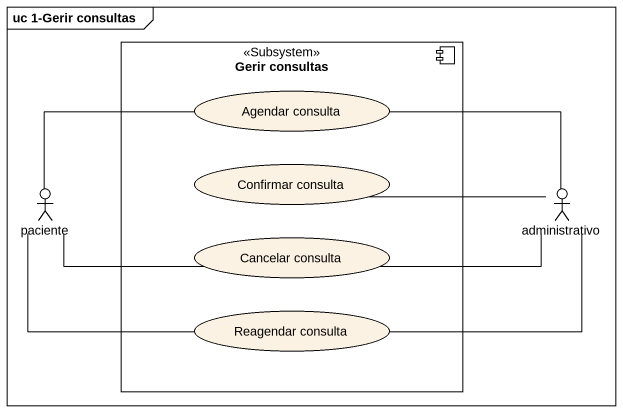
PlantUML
@startuml
mainframe uc 1-Gerir consultas
component "Gerir consultas" as Gerir_consultas <<Subsystem>> {
  usecase "Agendar consulta" as Agendar_consulta
  usecase "Confirmar consulta" as Confirmar_consulta
  usecase "Cancelar consulta" as Cancelar_consulta
  usecase "Reagendar consulta" as Reagendar_consulta
}
actor paciente
actor administrativo
paciente -right- Agendar_consulta
paciente -right- Cancelar_consulta
paciente -right- Reagendar_consulta
administrativo -left- Agendar_consulta
administrativo -left- Confirmar_consulta
administrativo -left- Cancelar_consulta
administrativo -left- Reagendar_consulta
@enduml
